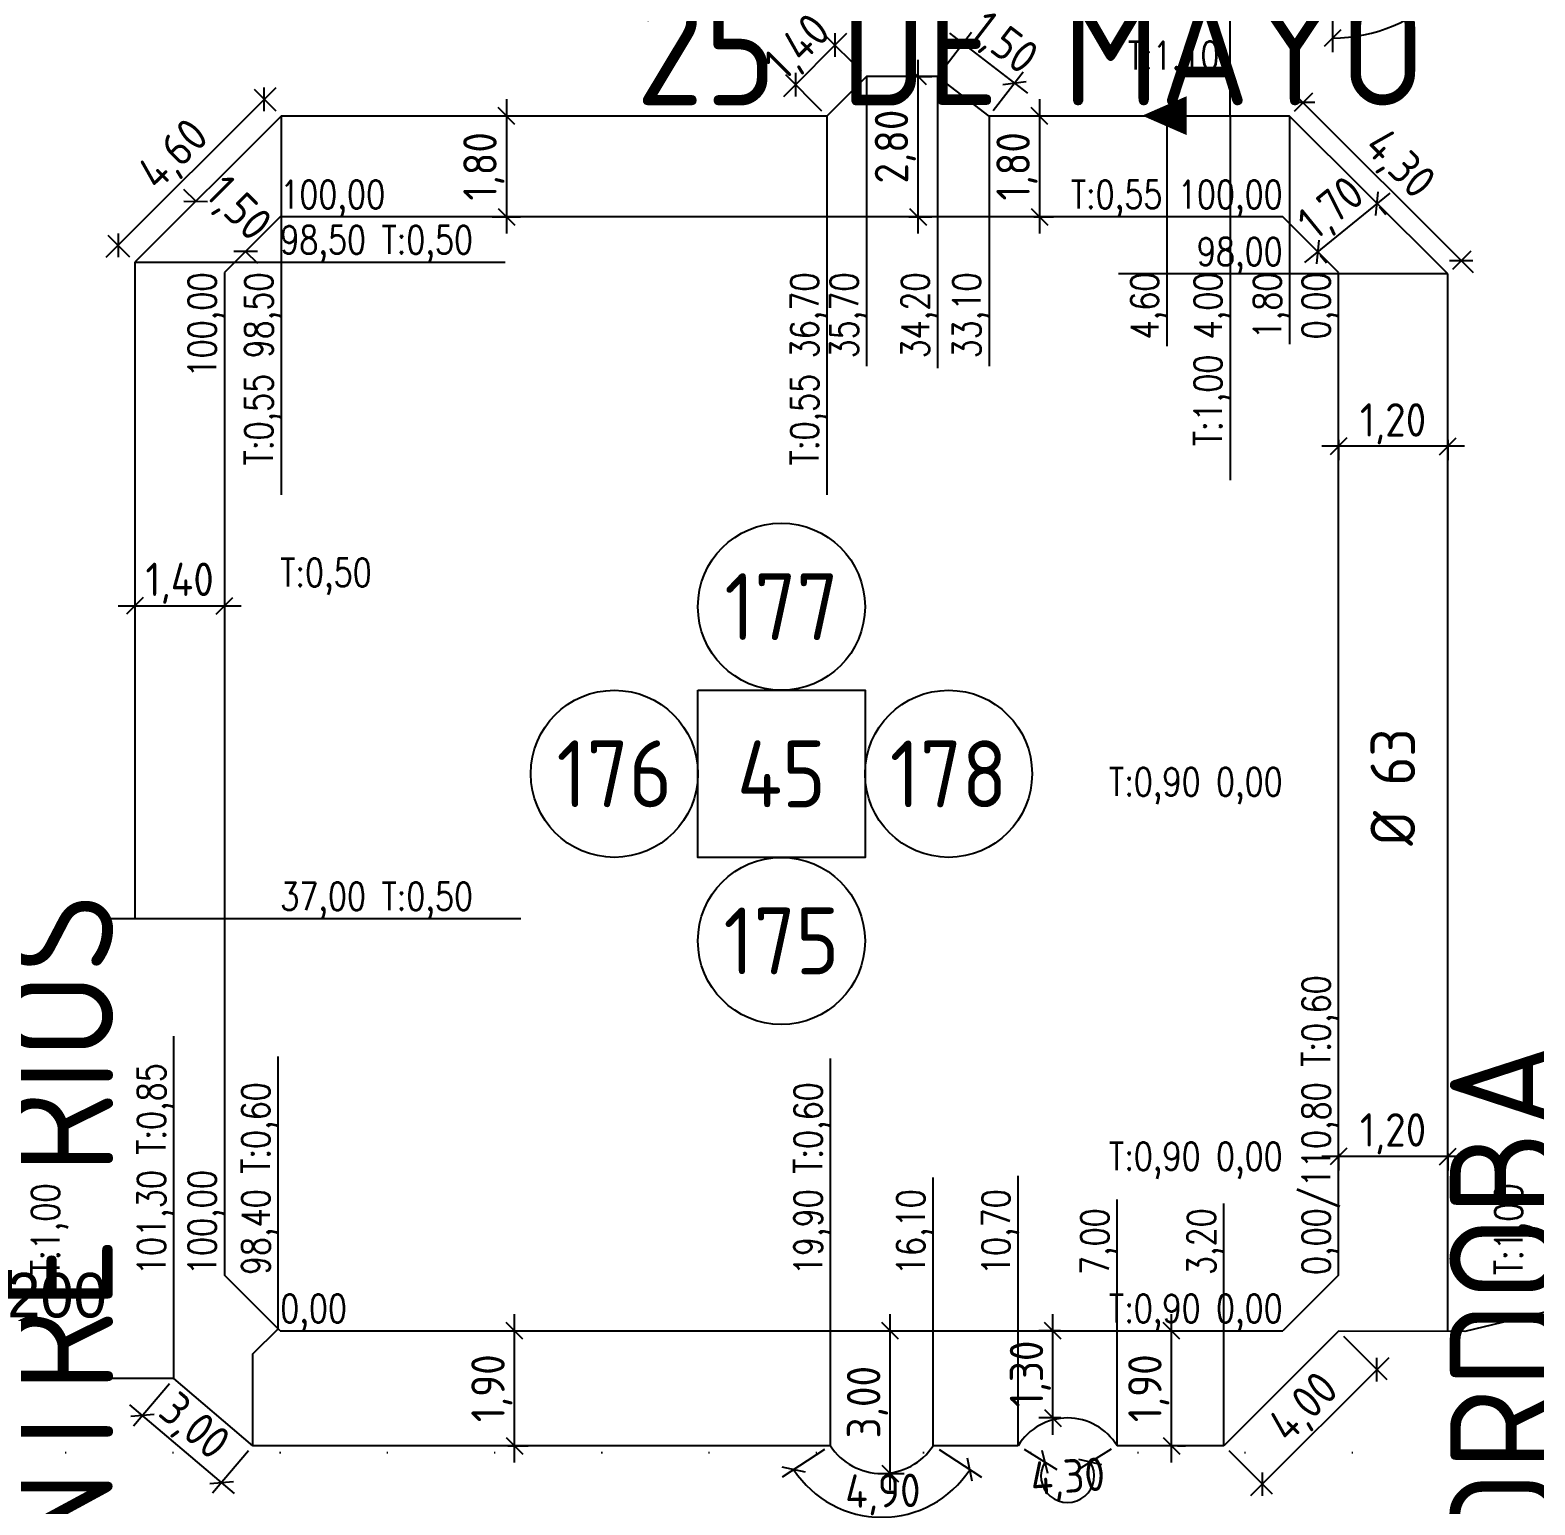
# Model space of a CAD drawing. Extents: x -48 to 13651, y -112 to 3468.
# Drawn here: x 1364.8 to 1499.9, y 1483.5 to 1615.9 of the extents above; entities that cross this region are included whole.
import ezdxf
from ezdxf.enums import TextEntityAlignment as Align

# ---------------------------------------------------------------- set-up
doc = ezdxf.new("R2010")
doc.units = 0
doc.header["$LTSCALE"] = 6
doc.header["$MEASUREMENT"] = 0
doc.linetypes.add('DOT2', pattern=[3.175, 0, -3.175])
doc.linetypes.add('HIDDEN', pattern=[0.375, 0.25, -0.125])
doc.layers.get('0').update_dxf_attribs({"linetype": 'CONTINUOUS'})
doc.layers.get('DEFPOINTS').update_dxf_attribs({"linetype": 'CONTINUOUS'})
for name, color, linetype in [('50', 41, 'CONTINUOUS'), ('63', 171, 'CONTINUOUS'), ('CAS', 7, 'CONTINUOUS'), ('CAÑERIA SIN CROQUIS', 210, 'HIDDEN'), ('COTA', 2, 'CONTINUOUS'), ('MANZANAS', 7, 'CONTINUOUS'), ('NUMCASA', 12, 'CONTINUOUS'), ('NUMERO-CROQUIS', 13, 'CONTINUOUS'), ('NUMERO-MANZANA', 4, 'CONTINUOUS'), ('PROGRESIVA', 60, 'CONTINUOUS'), ('RADIO', 4, 'DOT2'), ('REDUCCIONES', 13, 'CONTINUOUS'), ('TXTDIAMETRO', 7, 'CONTINUOUS')]:
    doc.layers.add(name, color=color, linetype=linetype)
doc.layers.add('ATENCION', color=7, linetype='CONTINUOUS', plot=False)
doc.styles.add('ABADIMTCONDE', font='isocp.shx')
doc.styles.add('GEOSLAB703LTBT', font='isocp.shx', dxfattribs={"width": 0.9, "height": 8})
doc.styles.add('GOTHICE', font='GOTHICE.shx', dxfattribs={"height": 0.6})
doc.styles.add('ROMANS', font='romans.shx', dxfattribs={"width": 0.8, "height": 2.5})
doc.dimstyles.new('COTA02', dxfattribs={"dimtxt": 3, "dimasz": 1.5, "dimexe": 1.25, "dimexo": 0.625, "dimgap": 0.3, "dimtad": 1, "dimtoh": 1, "dimdsep": 46, "dimlunit": 6, "dimtxsty": 'ABADIMTCONDE', "dimblk1": 'OBLIQUE', "dimblk2": 'OBLIQUE', "dimsah": 1, "dimcen": 2.5, "dimdle": 1.5, "dimclrd": 60, "dimclre": 60, "dimclrt": 256, "dimadec": 0, "dimazin": 0, "dimtfac": 1, "dimtix": 1, "dimtofl": 0, "dimtmove": 0, "dimatfit": 0, "dimldrblk": 'OBLIQUE', "dimfxl": 1, "dimtolj": 1, "dimtzin": 0, "dimarcsym": 0})

# ---------------------------------------------------------------- blocks, each defined once
blk = doc.blocks.new('CUPLARED')
at = {"layer": 'REDUCCIONES'}
blk.add_lwpolyline([(4, 0, 0, 3.5, 0), (0, 0, 3.5, 3.5, 0)], format="xyseb", dxfattribs=at)
blk = doc.blocks.new('_OBLIQUE')
at = {"color": 0, "linetype": 'ByBlock'}
blk.add_line((-0.5, -0.5), (0.5, 0.5), dxfattribs=at)
blk = doc.blocks.new('*D644')
at = {"layer": 'COTA', "color": 60, "lineweight": -2, "transparency": 16777216}
for p, q in [((1492.32, 1629.18), (1496.95, 1629.18)), ((1481.7, 1618.55), (1481.7, 1613.93))]:
    blk.add_line(p, q, dxfattribs=at)
blk.add_arc((1481.7, 1629.18), 14, 270, 360, dxfattribs=at)
at = {"layer": 'DEFPOINTS', "color": 0, "transparency": 16777216}
for p in [(1481.7, 1629.18), (1491.7, 1629.18), (1481.7, 1619.18), (1488.7, 1617.05)]:
    blk.add_point(p, dxfattribs=at)
at = {"layer": 'COTA', "color": 60, "lineweight": -2, "transparency": 16777216, "xscale": 1.5, "yscale": 1.5, "zscale": 1.5}
for p, rotation in [((1495.7, 1629.18), 89.99999999999912), ((1481.7, 1615.18), 179.9999999999974)]:
    blk.add_blockref('_OBLIQUE', p, dxfattribs=dict(at, rotation=rotation))
at = {"layer": 'COTA', "transparency": 16777216, "insert": (1490.36, 1620.91), "char_height": 3, "attachment_point": 5, "rotation": 46.3383, "style": 'ABADIMTCONDE'}
blk.add_mtext('\\A1;2,50', dxfattribs=at)
blk = doc.blocks.new('*D732')
at = {"layer": 'COTA', "color": 60, "lineweight": -2, "transparency": 16777216}
for p, q in [((1482.69, 1498.67), (1486.57, 1494.78)), ((1486.75, 1496.73), (1474.33, 1484.32)), ((1472.39, 1488.39), (1476.27, 1484.5))]:
    blk.add_line(p, q, dxfattribs=at)
at = {"layer": 'DEFPOINTS', "color": 0, "transparency": 16777216}
for p in [(1482.24, 1499.11), (1471.95, 1488.83), (1475.39, 1485.38)]:
    blk.add_point(p, dxfattribs=at)
at = {"layer": 'COTA', "color": 60, "lineweight": -2, "transparency": 16777216, "xscale": 1.5, "yscale": 1.5, "zscale": 1.5}
for p, rotation in [((1485.69, 1495.67), 44.9570218158287), ((1475.39, 1485.38), 224.9570218158287)]:
    blk.add_blockref('_OBLIQUE', p, dxfattribs=dict(at, rotation=rotation))
at = {"layer": 'COTA', "transparency": 16777216, "insert": (1479.27, 1492.12), "char_height": 3, "attachment_point": 5, "rotation": 44.957, "style": 'ABADIMTCONDE'}
blk.add_mtext('\\A1;4,00', dxfattribs=at)
blk = doc.blocks.new('*D733')
at = {"layer": 'COTA', "color": 60, "lineweight": -2, "transparency": 16777216}
for p, q in [((1377.29, 1494.38), (1374.07, 1490.59)), ((1383.12, 1484.55), (1373.73, 1492.51)), ((1384.39, 1488.36), (1381.17, 1484.56))]:
    blk.add_line(p, q, dxfattribs=at)
at = {"layer": 'DEFPOINTS', "color": 0, "transparency": 16777216}
for p in [(1377.69, 1494.86), (1374.87, 1491.54), (1384.79, 1488.83)]:
    blk.add_point(p, dxfattribs=at)
at = {"layer": 'COTA', "color": 60, "lineweight": -2, "transparency": 16777216, "xscale": 1.5, "yscale": 1.5, "zscale": 1.5}
for p, rotation in [((1374.87, 1491.54), 139.6778308743592), ((1381.98, 1485.52), 319.6778308743592)]:
    blk.add_blockref('_OBLIQUE', p, dxfattribs=dict(at, rotation=rotation))
at = {"layer": 'COTA', "transparency": 16777216, "insert": (1379.37, 1490.38), "char_height": 3, "attachment_point": 5, "rotation": 319.6778, "style": 'ABADIMTCONDE'}
blk.add_mtext('\\A1;3,00', dxfattribs=at)
blk = doc.blocks.new('*D734')
at = {"layer": 'COTA', "color": 60, "lineweight": -2, "transparency": 16777216}
for p, q in [((1408.26, 1487.33), (1408.26, 1500.65)), ((1407.68, 1499.15), (1409.51, 1499.15)), ((1407.68, 1488.83), (1409.51, 1488.83))]:
    blk.add_line(p, q, dxfattribs=at)
at = {"layer": 'DEFPOINTS', "color": 0, "transparency": 16777216}
for p in [(1407.05, 1499.15), (1408.26, 1499.15), (1407.05, 1488.83)]:
    blk.add_point(p, dxfattribs=at)
at = {"layer": 'COTA', "color": 60, "lineweight": -2, "transparency": 16777216, "xscale": 1.5, "yscale": 1.5, "zscale": 1.5}
for p, rotation in [((1408.26, 1499.15), 90), ((1408.26, 1488.83), 270)]:
    blk.add_blockref('_OBLIQUE', p, dxfattribs=dict(at, rotation=rotation))
at = {"layer": 'COTA', "transparency": 16777216, "insert": (1406.24, 1493.99), "char_height": 3, "attachment_point": 5, "rotation": 90, "style": 'ABADIMTCONDE'}
blk.add_mtext('\\A1;1,90', dxfattribs=at)
blk = doc.blocks.new('*D735')
at = {"layer": 'COTA', "color": 60, "lineweight": -2, "transparency": 16777216}
for p, q in [((1441.99, 1484.84), (1441.99, 1500.65)), ((1441.86, 1499.15), (1443.24, 1499.15)), ((1441.86, 1486.34), (1443.24, 1486.34))]:
    blk.add_line(p, q, dxfattribs=at)
at = {"layer": 'DEFPOINTS', "color": 0, "transparency": 16777216}
for p in [(1441.24, 1499.15), (1441.99, 1499.15), (1441.24, 1486.34)]:
    blk.add_point(p, dxfattribs=at)
at = {"layer": 'COTA', "color": 60, "lineweight": -2, "transparency": 16777216, "xscale": 1.5, "yscale": 1.5, "zscale": 1.5}
for p, rotation in [((1441.99, 1499.15), 90), ((1441.99, 1486.34), 270)]:
    blk.add_blockref('_OBLIQUE', p, dxfattribs=dict(at, rotation=rotation))
at = {"layer": 'COTA', "transparency": 16777216, "insert": (1439.96, 1492.74), "char_height": 3, "attachment_point": 5, "rotation": 90, "style": 'ABADIMTCONDE'}
blk.add_mtext('\\A1;3,00', dxfattribs=at)
blk = doc.blocks.new('*D736')
at = {"layer": 'COTA', "color": 60, "lineweight": -2, "transparency": 16777216}
for p, q in [((1456.6, 1489.82), (1456.6, 1500.65)), ((1457.27, 1499.15), (1455.35, 1499.15)), ((1457.3, 1491.32), (1455.35, 1491.32))]:
    blk.add_line(p, q, dxfattribs=at)
at = {"layer": 'DEFPOINTS', "color": 0, "transparency": 16777216}
for p in [(1456.6, 1499.15), (1457.9, 1499.15), (1457.92, 1491.32)]:
    blk.add_point(p, dxfattribs=at)
at = {"layer": 'COTA', "color": 60, "lineweight": -2, "transparency": 16777216, "xscale": 1.5, "yscale": 1.5, "zscale": 1.5}
for p, rotation in [((1456.6, 1499.15), 90), ((1456.6, 1491.32), 270)]:
    blk.add_blockref('_OBLIQUE', p, dxfattribs=dict(at, rotation=rotation))
at = {"layer": 'COTA', "transparency": 16777216, "insert": (1454.58, 1495.27), "char_height": 3, "attachment_point": 5, "rotation": 90, "style": 'ABADIMTCONDE'}
blk.add_mtext('\\A1;1,30', dxfattribs=at)
blk = doc.blocks.new('*D737')
at = {"layer": 'COTA', "color": 60, "lineweight": -2, "transparency": 16777216}
for p, q in [((1467.24, 1487.33), (1467.24, 1500.65)), ((1467.78, 1499.15), (1468.49, 1499.15)), ((1467.78, 1488.83), (1468.49, 1488.83))]:
    blk.add_line(p, q, dxfattribs=at)
at = {"layer": 'DEFPOINTS', "color": 0, "transparency": 16777216}
for p in [(1467.16, 1499.15), (1467.24, 1499.15), (1467.16, 1488.83)]:
    blk.add_point(p, dxfattribs=at)
at = {"layer": 'COTA', "color": 60, "lineweight": -2, "transparency": 16777216, "xscale": 1.5, "yscale": 1.5, "zscale": 1.5}
for p, rotation in [((1467.24, 1499.15), 90), ((1467.24, 1488.83), 270)]:
    blk.add_blockref('_OBLIQUE', p, dxfattribs=dict(at, rotation=rotation))
at = {"layer": 'COTA', "transparency": 16777216, "insert": (1465.21, 1493.99), "char_height": 3, "attachment_point": 5, "rotation": 90, "style": 'ABADIMTCONDE'}
blk.add_mtext('\\A1;1,90', dxfattribs=at)
blk = doc.blocks.new('*D738')
at = {"layer": 'COTA', "color": 60, "lineweight": -2, "transparency": 16777216}
for p, q in [((1436.1, 1488.49), (1432.29, 1486)), ((1446.38, 1488.49), (1450.19, 1486))]:
    blk.add_line(p, q, dxfattribs=at)
blk.add_arc((1441.24, 1491.85), 9.44, 213.2025, 326.7975, dxfattribs=at)
at = {"layer": 'DEFPOINTS', "color": 0, "transparency": 16777216}
for p in [(1441.24, 1491.85), (1436.62, 1488.83), (1445.86, 1488.83), (1438.18, 1482.92)]:
    blk.add_point(p, dxfattribs=at)
at = {"layer": 'COTA', "color": 60, "lineweight": -2, "transparency": 16777216, "xscale": 1.5, "yscale": 1.5, "zscale": 1.5}
for p, rotation in [((1433.34, 1486.68), 123.2024948277702), ((1449.14, 1486.68), 56.79750517223035)]:
    blk.add_blockref('_OBLIQUE', p, dxfattribs=dict(at, rotation=rotation))
at = {"layer": 'COTA', "transparency": 16777216, "insert": (1441.34, 1484.44), "char_height": 3, "attachment_point": 5, "rotation": 0.7842, "style": 'ABADIMTCONDE'}
blk.add_mtext('\\A1;4,90', dxfattribs=at)
blk = doc.blocks.new('*D739')
at = {"layer": 'COTA', "color": 60, "lineweight": -2, "transparency": 16777216}
for p, q in [((1454.02, 1488.51), (1456.95, 1486.71)), ((1461.83, 1488.51), (1458.9, 1486.71))]:
    blk.add_line(p, q, dxfattribs=at)
blk.add_arc((1457.92, 1486.12), 2.39, 148.5148, 31.4852, dxfattribs=at)
at = {"layer": 'DEFPOINTS', "color": 0, "transparency": 16777216}
for p in [(1453.49, 1488.83), (1462.36, 1488.83), (1457.92, 1486.12), (1456.37, 1484.3)]:
    blk.add_point(p, dxfattribs=at)
at = {"layer": 'COTA', "color": 60, "lineweight": -2, "transparency": 16777216, "xscale": 1.5, "yscale": 1.5, "zscale": 1.5}
for p, rotation in [((1455.89, 1487.36), 58.51481421359845), ((1459.96, 1487.36), 121.4851857864051)]:
    blk.add_blockref('_OBLIQUE', p, dxfattribs=dict(at, rotation=rotation))
at = {"layer": 'COTA', "transparency": 16777216, "insert": (1457.95, 1485.75), "char_height": 3, "attachment_point": 5, "rotation": 3.8715, "style": 'ABADIMTCONDE'}
blk.add_mtext('\\A1;4,30', dxfattribs=at)
blk = doc.blocks.new('*D740')
at = {"layer": 'COTA', "color": 60, "lineweight": -2, "transparency": 16777216}
for p, q in [((1374.18, 1564.98), (1374.18, 1562.98)), ((1382.23, 1564.98), (1382.23, 1562.98)), ((1372.68, 1564.23), (1383.73, 1564.23))]:
    blk.add_line(p, q, dxfattribs=at)
at = {"layer": 'DEFPOINTS', "color": 0, "transparency": 16777216}
for p in [(1374.18, 1565.61), (1382.23, 1565.61), (1382.23, 1564.23)]:
    blk.add_point(p, dxfattribs=at)
at = {"layer": 'COTA', "color": 60, "lineweight": -2, "transparency": 16777216, "xscale": 1.5, "yscale": 1.5, "zscale": 1.5, "rotation": 180}
blk.add_blockref('_OBLIQUE', (1374.18, 1564.23), dxfattribs=at)
at = {"layer": 'COTA', "color": 60, "lineweight": -2, "transparency": 16777216, "xscale": 1.5, "yscale": 1.5, "zscale": 1.5}
blk.add_blockref('_OBLIQUE', (1382.23, 1564.23), dxfattribs=at)
at = {"layer": 'COTA', "transparency": 16777216, "insert": (1378.21, 1566.25), "char_height": 3, "attachment_point": 5, "style": 'ABADIMTCONDE'}
blk.add_mtext('\\A1;1,40', dxfattribs=at)
blk = doc.blocks.new('*D741')
at = {"layer": 'COTA', "color": 60, "lineweight": -2, "transparency": 16777216}
for p, q in [((1371.62, 1595.52), (1386.87, 1610.75)), ((1386.88, 1608.63), (1384.93, 1610.58)), ((1373.74, 1595.51), (1371.79, 1597.46))]:
    blk.add_line(p, q, dxfattribs=at)
at = {"layer": 'DEFPOINTS', "color": 0, "transparency": 16777216}
for p in [(1385.81, 1609.69), (1387.32, 1608.19), (1374.18, 1595.07)]:
    blk.add_point(p, dxfattribs=at)
at = {"layer": 'COTA', "color": 60, "lineweight": -2, "transparency": 16777216, "xscale": 1.5, "yscale": 1.5, "zscale": 1.5}
for p, rotation in [((1385.81, 1609.69), 44.95701329700528), ((1372.68, 1596.58), 224.9570132970053)]:
    blk.add_blockref('_OBLIQUE', p, dxfattribs=dict(at, rotation=rotation))
at = {"layer": 'COTA', "transparency": 16777216, "insert": (1377.81, 1604.57), "char_height": 3, "attachment_point": 5, "rotation": 44.957, "style": 'ABADIMTCONDE'}
blk.add_mtext('\\A1;4,60', dxfattribs=at)
blk = doc.blocks.new('*D742')
at = {"layer": 'COTA', "color": 60, "lineweight": -2, "transparency": 16777216}
for p, q in [((1407.55, 1609.69), (1407.55, 1597.65)), ((1406.25, 1608.19), (1408.8, 1608.19)), ((1406.25, 1599.15), (1408.8, 1599.15))]:
    blk.add_line(p, q, dxfattribs=at)
at = {"layer": 'DEFPOINTS', "color": 0, "transparency": 16777216}
for p in [(1405.63, 1608.19), (1405.63, 1599.15), (1407.55, 1599.15)]:
    blk.add_point(p, dxfattribs=at)
at = {"layer": 'COTA', "color": 60, "lineweight": -2, "transparency": 16777216, "xscale": 1.5, "yscale": 1.5, "zscale": 1.5}
for p, rotation in [((1407.55, 1608.19), 90), ((1407.55, 1599.15), 270)]:
    blk.add_blockref('_OBLIQUE', p, dxfattribs=dict(at, rotation=rotation))
at = {"layer": 'COTA', "transparency": 16777216, "insert": (1405.52, 1603.67), "char_height": 3, "attachment_point": 5, "rotation": 90, "style": 'ABADIMTCONDE'}
blk.add_mtext('\\A1;1,80', dxfattribs=at)
blk = doc.blocks.new('*D743')
at = {"layer": 'COTA', "color": 60, "lineweight": -2, "transparency": 16777216}
for p, q in [((1444.49, 1613.23), (1444.49, 1597.65)), ((1443.68, 1611.73), (1445.74, 1611.73)), ((1443.68, 1599.15), (1445.74, 1599.15))]:
    blk.add_line(p, q, dxfattribs=at)
at = {"layer": 'DEFPOINTS', "color": 0, "transparency": 16777216}
for p in [(1443.06, 1611.73), (1443.06, 1599.15), (1444.49, 1599.15)]:
    blk.add_point(p, dxfattribs=at)
at = {"layer": 'COTA', "color": 60, "lineweight": -2, "transparency": 16777216, "xscale": 1.5, "yscale": 1.5, "zscale": 1.5}
for p, rotation in [((1444.49, 1611.73), 90), ((1444.49, 1599.15), 270)]:
    blk.add_blockref('_OBLIQUE', p, dxfattribs=dict(at, rotation=rotation))
at = {"layer": 'COTA', "transparency": 16777216, "insert": (1442.46, 1605.44), "char_height": 3, "attachment_point": 5, "rotation": 90, "style": 'ABADIMTCONDE'}
blk.add_mtext('\\A1;2,80', dxfattribs=at)
blk = doc.blocks.new('*D744')
at = {"layer": 'COTA', "color": 60, "lineweight": -2, "transparency": 16777216}
for p, q in [((1455.4, 1609.69), (1455.4, 1597.65)), ((1454.89, 1608.19), (1456.65, 1608.19)), ((1454.89, 1599.15), (1456.65, 1599.15))]:
    blk.add_line(p, q, dxfattribs=at)
at = {"layer": 'DEFPOINTS', "color": 0, "transparency": 16777216}
for p in [(1454.27, 1608.19), (1454.27, 1599.15), (1455.4, 1599.15)]:
    blk.add_point(p, dxfattribs=at)
at = {"layer": 'COTA', "color": 60, "lineweight": -2, "transparency": 16777216, "xscale": 1.5, "yscale": 1.5, "zscale": 1.5}
for p, rotation in [((1455.4, 1608.19), 90), ((1455.4, 1599.15), 270)]:
    blk.add_blockref('_OBLIQUE', p, dxfattribs=dict(at, rotation=rotation))
at = {"layer": 'COTA', "transparency": 16777216, "insert": (1453.38, 1603.67), "char_height": 3, "attachment_point": 5, "rotation": 90, "style": 'ABADIMTCONDE'}
blk.add_mtext('\\A1;1,80', dxfattribs=at)
blk = doc.blocks.new('*D745')
at = {"layer": 'COTA', "color": 60, "lineweight": -2, "transparency": 16777216}
for p, q in [((1432.44, 1609.94), (1438.11, 1615.61)), ((1439.42, 1612.17), (1436.17, 1615.43)), ((1435.87, 1608.63), (1432.62, 1611.89))]:
    blk.add_line(p, q, dxfattribs=at)
at = {"layer": 'DEFPOINTS', "color": 0, "transparency": 16777216}
for p in [(1437.05, 1614.55), (1439.86, 1611.73), (1436.31, 1608.19)]:
    blk.add_point(p, dxfattribs=at)
at = {"layer": 'COTA', "color": 60, "lineweight": -2, "transparency": 16777216, "xscale": 1.5, "yscale": 1.5, "zscale": 1.5}
for p, rotation in [((1437.05, 1614.55), 44.95690553728694), ((1433.5, 1611), 224.956905537287)]:
    blk.add_blockref('_OBLIQUE', p, dxfattribs=dict(at, rotation=rotation))
at = {"layer": 'COTA', "transparency": 16777216, "insert": (1433.85, 1614.21), "char_height": 3, "attachment_point": 5, "rotation": 44.9569, "style": 'ABADIMTCONDE'}
blk.add_mtext('\\A1;1,40', dxfattribs=at)
blk = doc.blocks.new('*D746')
at = {"layer": 'COTA', "color": 60, "lineweight": -2, "transparency": 16777216}
for p, q in [((1446.63, 1612.23), (1449.3, 1615.7)), ((1454.34, 1610.25), (1447.35, 1615.62)), ((1451.25, 1608.68), (1453.92, 1612.16))]:
    blk.add_line(p, q, dxfattribs=at)
at = {"layer": 'DEFPOINTS', "color": 0, "transparency": 16777216}
for p in [(1448.54, 1614.71), (1446.25, 1611.73), (1450.87, 1608.19)]:
    blk.add_point(p, dxfattribs=at)
at = {"layer": 'COTA', "color": 60, "lineweight": -2, "transparency": 16777216, "xscale": 1.5, "yscale": 1.5, "zscale": 1.5}
for p, rotation in [((1448.54, 1614.71), 142.4728731273823), ((1453.15, 1611.16), 322.4728731273822)]:
    blk.add_blockref('_OBLIQUE', p, dxfattribs=dict(at, rotation=rotation))
at = {"layer": 'COTA', "transparency": 16777216, "insert": (1452.08, 1614.54), "char_height": 3, "attachment_point": 5, "rotation": 322.4729, "style": 'ABADIMTCONDE'}
blk.add_mtext('\\A1;1,50', dxfattribs=at)
blk = doc.blocks.new('*D747')
at = {"layer": 'COTA', "color": 60, "lineweight": -2, "transparency": 16777216}
for p, q in [((1477.99, 1610.45), (1494.32, 1594.15)), ((1478.29, 1608.63), (1479.94, 1610.28)), ((1492.49, 1594.45), (1494.14, 1596.1))]:
    blk.add_line(p, q, dxfattribs=at)
at = {"layer": 'DEFPOINTS', "color": 0, "transparency": 16777216}
for p in [(1477.85, 1608.19), (1493.25, 1595.21), (1492.05, 1594.01)]:
    blk.add_point(p, dxfattribs=at)
at = {"layer": 'COTA', "color": 60, "lineweight": -2, "transparency": 16777216, "xscale": 1.5, "yscale": 1.5, "zscale": 1.5}
for p, rotation in [((1479.05, 1609.39), 135.0429603218593), ((1493.25, 1595.21), 315.0429603218593)]:
    blk.add_blockref('_OBLIQUE', p, dxfattribs=dict(at, rotation=rotation))
at = {"layer": 'COTA', "transparency": 16777216, "insert": (1487.58, 1603.73), "char_height": 3, "attachment_point": 5, "rotation": 315.043, "style": 'ABADIMTCONDE'}
blk.add_mtext('\\A1;4,30', dxfattribs=at)
blk = doc.blocks.new('*D748')
at = {"layer": 'COTA', "color": 60, "lineweight": -2, "transparency": 16777216}
for p, q in [((1493.55, 1578.54), (1480.73, 1578.54)), ((1482.23, 1579.13), (1482.23, 1577.29)), ((1492.05, 1579.13), (1492.05, 1577.29))]:
    blk.add_line(p, q, dxfattribs=at)
at = {"layer": 'DEFPOINTS', "color": 0, "transparency": 16777216}
for p in [(1482.23, 1579.76), (1492.05, 1579.76), (1482.23, 1578.54)]:
    blk.add_point(p, dxfattribs=at)
at = {"layer": 'COTA', "color": 60, "lineweight": -2, "transparency": 16777216, "xscale": 1.5, "yscale": 1.5, "zscale": 1.5, "rotation": 180}
blk.add_blockref('_OBLIQUE', (1482.23, 1578.54), dxfattribs=at)
at = {"layer": 'COTA', "color": 60, "lineweight": -2, "transparency": 16777216, "xscale": 1.5, "yscale": 1.5, "zscale": 1.5}
blk.add_blockref('_OBLIQUE', (1492.05, 1578.54), dxfattribs=at)
at = {"layer": 'COTA', "transparency": 16777216, "insert": (1487.14, 1580.56), "char_height": 3, "attachment_point": 5, "style": 'ABADIMTCONDE'}
blk.add_mtext('\\A1;1,20', dxfattribs=at)
blk = doc.blocks.new('*D749')
at = {"layer": 'COTA', "color": 60, "lineweight": -2, "transparency": 16777216}
for p, q in [((1493.55, 1514.8), (1480.73, 1514.8)), ((1482.23, 1515.05), (1482.23, 1513.55)), ((1492.05, 1515.05), (1492.05, 1513.55))]:
    blk.add_line(p, q, dxfattribs=at)
at = {"layer": 'DEFPOINTS', "color": 0, "transparency": 16777216}
for p in [(1482.23, 1515.68), (1492.05, 1515.68), (1482.23, 1514.8)]:
    blk.add_point(p, dxfattribs=at)
at = {"layer": 'COTA', "color": 60, "lineweight": -2, "transparency": 16777216, "xscale": 1.5, "yscale": 1.5, "zscale": 1.5, "rotation": 180}
blk.add_blockref('_OBLIQUE', (1482.23, 1514.8), dxfattribs=at)
at = {"layer": 'COTA', "color": 60, "lineweight": -2, "transparency": 16777216, "xscale": 1.5, "yscale": 1.5, "zscale": 1.5}
blk.add_blockref('_OBLIQUE', (1492.05, 1514.8), dxfattribs=at)
at = {"layer": 'COTA', "transparency": 16777216, "insert": (1487.14, 1516.83), "char_height": 3, "attachment_point": 5, "style": 'ABADIMTCONDE'}
blk.add_mtext('\\A1;1,20', dxfattribs=at)
blk = doc.blocks.new('*D750')
at = {"layer": 'COTA', "color": 60, "lineweight": -2, "transparency": 16777216}
for p, q in [((1486.86, 1601.26), (1479.19, 1595.04)), ((1485.92, 1600.04), (1486.48, 1599.35)), ((1480.58, 1595.7), (1481.15, 1595.01))]:
    blk.add_line(p, q, dxfattribs=at)
at = {"layer": 'DEFPOINTS', "color": 0, "transparency": 16777216}
for p in [(1485.53, 1600.52), (1480.19, 1596.19), (1480.36, 1595.98)]:
    blk.add_point(p, dxfattribs=at)
at = {"layer": 'COTA', "color": 60, "lineweight": -2, "transparency": 16777216, "xscale": 1.5, "yscale": 1.5, "zscale": 1.5}
for p, rotation in [((1485.69, 1600.32), 39.09520792509299), ((1480.36, 1595.98), 219.095207925093)]:
    blk.add_blockref('_OBLIQUE', p, dxfattribs=dict(at, rotation=rotation))
at = {"layer": 'COTA', "transparency": 16777216, "insert": (1481.75, 1599.72), "char_height": 3, "attachment_point": 5, "rotation": 39.0952, "style": 'ABADIMTCONDE'}
blk.add_mtext('\\A1;1,70', dxfattribs=at)
blk = doc.blocks.new('*D1105')
at = {"layer": 'COTA', "color": 60, "lineweight": -2, "transparency": 16777216}
for p, q in [((1379.65, 1600.53), (1378.59, 1601.59)), ((1379.85, 1600.73), (1380.54, 1601.41)), ((1384.33, 1596.24), (1385.02, 1596.93)), ((1384.13, 1596.04), (1385.19, 1594.98))]:
    blk.add_line(p, q, dxfattribs=at)
at = {"layer": 'DEFPOINTS', "color": 0, "transparency": 16777216}
for p in [(1379.41, 1600.29), (1379.65, 1600.53), (1383.89, 1595.8)]:
    blk.add_point(p, dxfattribs=at)
at = {"layer": 'COTA', "color": 60, "lineweight": -2, "transparency": 16777216, "xscale": 1.5, "yscale": 1.5, "zscale": 1.5}
for p, rotation in [((1379.65, 1600.53), 314.9570132970054), ((1384.13, 1596.04), 134.9570132970054)]:
    blk.add_blockref('_OBLIQUE', p, dxfattribs=dict(at, rotation=rotation))
at = {"layer": 'COTA', "transparency": 16777216, "insert": (1383.32, 1599.72), "char_height": 3, "attachment_point": 5, "rotation": 314.957, "style": 'ABADIMTCONDE'}
blk.add_mtext('\\A1;1,50', dxfattribs=at)
blk = doc.blocks.new('D63')
at = {"layer": 'TXTDIAMETRO', "color": 7, "ltscale": 0.1, "style": 'ABADIMTCONDE'}
blk.add_text('Ø 63', height=4, dxfattribs=at).set_placement((0, 0), align=Align.MIDDLE)

msp = doc.modelspace()

# ---------------------------------------------------------------- linework, layer by layer
at = {"layer": '50', "ltscale": 0.1}
for p, q in [((1439.862, 1611.732), (1436.311, 1608.187)), ((1446.252, 1611.732), (1439.862, 1611.732)), ((1450.867, 1608.187), (1446.252, 1611.732)), ((1387.317, 1608.187), (1374.181, 1595.07)), ((1436.311, 1608.187), (1387.317, 1608.187)), ((1466.844, 1608.187), (1450.867, 1608.187)), ((1374.181, 1595.07), (1374.181, 1536.145))]:
    msp.add_line(p, q, dxfattribs=at)
at = {"layer": '63', "ltscale": 0.1}
for p, q in [((1472.524, 1608.187), (1472.524, 1619.176)), ((1477.85, 1608.187), (1466.844, 1608.187)), ((1492.051, 1594.007), (1477.85, 1608.187)), ((1492.051, 1499.089), (1492.051, 1594.007)), ((1501.164, 1500.897), (1493.58, 1499.085)), ((1482.244, 1499.114), (1471.948, 1488.834)), ((1493.58, 1499.085), (1482.244, 1499.114)), ((1377.69, 1494.86), (1352.234, 1494.86)), ((1384.79, 1488.834), (1377.69, 1494.86)), ((1436.624, 1488.834), (1384.79, 1488.834)), ((1453.487, 1488.834), (1445.855, 1488.834)), ((1471.948, 1488.834), (1462.362, 1488.834))]:
    msp.add_line(p, q, dxfattribs=at)
for centre, radius, start, end in [((1457.924, 1486.116), 5.204, 31.48519, 148.51481), ((1441.24, 1491.854), 5.516, 213.20249, 326.79751)]:
    msp.add_arc(centre, radius, start, end, dxfattribs=at)
at = {"layer": 'CAS', "ltscale": 0.1}
msp.add_line((1371.341, 1536.145), (1377.021, 1536.145), dxfattribs=at)
at = {"layer": 'MANZANAS'}
for p, q in [((1387.234, 1599.145), (1382.234, 1594.145)), ((1477.234, 1599.145), (1387.234, 1599.145)), ((1482.234, 1594.145), (1477.234, 1599.145)), ((1382.234, 1594.145), (1382.234, 1504.145)), ((1482.234, 1504.145), (1482.234, 1594.145)), ((1387.234, 1499.145), (1382.234, 1504.145)), ((1482.234, 1504.145), (1477.234, 1499.145)), ((1387.234, 1499.145), (1477.234, 1499.145))]:
    msp.add_line(p, q, dxfattribs=at)
at = {"layer": 'NUMERO-CROQUIS'}
for centre in [(1432.234, 1564.145), (1417.234, 1549.145), (1447.234, 1549.145), (1432.234, 1534.145)]:
    msp.add_circle(centre, 7.5, dxfattribs=at)
at = {"layer": 'NUMERO-MANZANA'}
msp.add_lwpolyline([(1424.734, 1556.645), (1439.734, 1556.645), (1439.734, 1541.645), (1424.734, 1541.645)], close=True, dxfattribs=at)
at = {"layer": 'PROGRESIVA'}
for p, q in [((1439.862, 1611.732), (1439.862, 1585.729)), ((1446.252, 1611.732), (1446.252, 1585.564)), ((1387.317, 1608.187), (1387.317, 1574.196)), ((1436.311, 1608.187), (1436.311, 1574.196)), ((1450.867, 1608.187), (1450.867, 1585.729)), ((1466.844, 1608.187), (1466.844, 1587.541)), ((1472.524, 1608.187), (1472.524, 1575.514)), ((1477.85, 1608.187), (1477.85, 1587.706)), ((1374.181, 1595.07), (1407.427, 1595.07)), ((1492.051, 1594.007), (1462.492, 1594.007)), ((1374.181, 1536.145), (1408.842, 1536.145)), ((1377.69, 1494.86), (1377.69, 1525.581)), ((1387.046, 1499.333), (1387.046, 1523.769)), ((1436.624, 1488.834), (1436.624, 1523.604)), ((1453.487, 1488.834), (1453.487, 1513.06)), ((1445.855, 1488.834), (1445.855, 1512.895)), ((1462.362, 1488.834), (1462.362, 1510.918)), ((1471.948, 1488.834), (1471.948, 1510.588)), ((1384.79, 1497.078), (1387.046, 1499.333)), ((1384.79, 1488.834), (1384.79, 1497.078))]:
    msp.add_line(p, q, dxfattribs=at)
at = {"layer": 'RADIO', "color": 4, "ltscale": 0.5}
msp.add_line((2157.281, 1488.183), (1112.771, 1488.183), dxfattribs=at)

# ---------------------------------------------------------------- block references
at = {"layer": 'CAÑERIA SIN CROQUIS', "ltscale": 0.1, "rotation": 180}
msp.add_blockref('CUPLARED', (1468.619, 1608.221), dxfattribs=at)
at = {"layer": 'COTA', "rotation": 90}
msp.add_blockref('D63', (1487.115, 1547.955), dxfattribs=at)

# ---------------------------------------------------------------- texts
at = {"layer": 'ATENCION', "style": 'GEOSLAB703LTBT'}
msp.add_text('25 DE MAYO', height=10, dxfattribs=at).set_placement((1419.141, 1614.145), align=Align.MIDDLE_LEFT)
msp.add_text('25 DE MAYO', height=10, dxfattribs=at).set_placement((1419.141, 1614.145), align=Align.MIDDLE_LEFT)
for s, p in [('ENTRE RIOS', (1367.234, 1472.415)), ('CORDOBA', (1497.234, 1472.415))]:
    msp.add_text(s, height=10, rotation=90, dxfattribs=at).set_placement(p, align=Align.MIDDLE_LEFT)
at = {"layer": 'NUMCASA', "color": 12, "linetype": 'Continuous', "style": 'GOTHICE'}
msp.add_text('200', height=4, dxfattribs=at).set_placement((1367.197, 1499.145), align=Align.BOTTOM_CENTER)
at = {"layer": 'NUMERO-CROQUIS', "style": 'GEOSLAB703LTBT'}
for s, p in [('177', (1432.234, 1564.145)), ('176', (1417.234, 1549.145)), ('178', (1447.234, 1549.145)), ('175', (1432.234, 1534.145))]:
    msp.add_text(s, height=6, dxfattribs=at).set_placement(p, align=Align.MIDDLE)
at = {"layer": 'NUMERO-MANZANA', "style": 'GEOSLAB703LTBT'}
msp.add_text('45', height=6, dxfattribs=at).set_placement((1432.234, 1549.145), align=Align.MIDDLE)
at = {"layer": 'PROGRESIVA', "style": 'ROMANS', "width": 0.8}
for s, p in [('T:1,10', (1471.559, 1611.613)), ('T:0,55 100,00', (1477.234, 1599.145)), ('98,00', (1477.234, 1594.007)), ('T:0,90 0,00', (1477.234, 1546.417)), ('T:0,90 0,00', (1477.234, 1512.806)), ('T:0,90 0,00', (1477.234, 1499.145))]:
    msp.add_text(s, height=2.5, dxfattribs=at).set_placement(p, align=Align.BOTTOM_RIGHT)
for s, p in [('100,00', (1387.234, 1599.145)), ('98,50 T:0,50', (1387.234, 1595.07)), ('T:0,50', (1387.234, 1565.207)), ('37,00 T:0,50', (1387.234, 1536.145)), ('0,00', (1387.234, 1499.145))]:
    msp.add_text(s, height=2.5, dxfattribs=at).set_placement(p, align=Align.BOTTOM_LEFT)
for s, p in [('100,00', (1382.234, 1594.145)), ('T:0,55 98,50', (1387.317, 1594.145)), ('T:0,55 36,70', (1436.311, 1594.145)), ('35,70', (1439.862, 1594.145)), ('34,20', (1446.252, 1594.145)), ('33,10', (1450.867, 1594.145)), ('4,60', (1466.844, 1594.145)), ('T:1,00 4,00', (1472.524, 1594.145)), ('1,80', (1477.85, 1594.145)), ('0,00', (1482.234, 1594.145))]:
    msp.add_text(s, height=2.5, rotation=90, dxfattribs=at).set_placement(p, align=Align.BOTTOM_RIGHT)
for s, p in [('0,00/110,80 T:0,60', (1482.234, 1504.145)), ('101,30 T:0,85', (1377.69, 1504.145)), ('98,40 T:0,60', (1387.046, 1504.145)), ('19,90 T:0,60', (1436.624, 1504.145)), ('100,00', (1382.234, 1504.145)), ('T:1,00', (1368.169, 1504.145)), ('T:1,00', (1499.513, 1504.145)), ('16,10', (1445.855, 1504.145)), ('10,70', (1453.487, 1504.145)), ('7,00', (1462.362, 1504.145)), ('3,20', (1471.948, 1504.145))]:
    msp.add_text(s, height=2.5, rotation=90, dxfattribs=at).set_placement(p, align=Align.BOTTOM_LEFT)

# ---------------------------------------------------------------- dimensions: what is measured, and where the dimension line sits
at = {"layer": 'COTA'}
for base, center, p1, p2, text, picture, middle in [((1488.696, 1617.052), (1481.696, 1629.176), (1481.696, 1619.176), (1491.696, 1629.176), '2,50', '*D644', (1491.823, 1619.511)), ((1438.177, 1482.924), (1441.24, 1491.854), (1436.624, 1488.834), (1445.855, 1488.834), '4,90', '*D738', (1441.369, 1482.414)), ((1456.373, 1484.299), (1457.924, 1486.116), (1462.362, 1488.834), (1453.487, 1488.834), '4,30', '*D739', (1458.086, 1483.732))]:
    dim = msp.add_angular_dim_3p(base=base, center=center, p1=p1, p2=p2, text=text, dimstyle='COTA02', override={"dimadec": 4}, dxfattribs=at)
    dim.commit()
    dim.dimension.update_dxf_attribs({"geometry": picture, "text_midpoint": middle, "dimtype": 165})
for base, p1, p2, angle, text, picture, middle, dimtype in [((1437.052, 1614.546), (1436.311, 1608.187), (1439.862, 1611.732), 44.95691, '1,40', '*D745', (1435.277, 1612.773), 161), ((1448.539, 1614.709), (1450.867, 1608.187), (1446.252, 1611.732), 142.47287, '1,50', '*D746', (1450.847, 1612.937), 161), ((1456.602, 1499.145), (1457.924, 1491.32), (1457.899, 1499.145), 90, '1,30', '*D736', (1456.602, 1495.265), 160), ((1475.392, 1485.385), (1482.244, 1499.114), (1471.948, 1488.834), 224.95702, '4,00', '*D732', (1480.702, 1490.688), 161), ((1374.875, 1491.544), (1384.79, 1488.834), (1377.69, 1494.86), 139.67783, '3,00', '*D733', (1378.061, 1488.84), 161)]:
    dim = msp.add_linear_dim(base=base, p1=p1, p2=p2, angle=angle, text=text, dimstyle='COTA02', dxfattribs=at)
    dim.commit()
    dim.dimension.update_dxf_attribs({"geometry": picture, "text_midpoint": middle, "dimtype": dimtype})
for base, p1, p2, text, picture, middle in [((1444.485, 1599.145), (1443.057, 1611.732), (1443.057, 1599.145), '2,80', '*D743', (1442.46, 1605.439)), ((1407.546, 1599.145), (1405.63, 1608.187), (1405.63, 1599.145), '1,80', '*D742', (1405.521, 1603.666)), ((1455.403, 1599.145), (1454.266, 1608.187), (1454.266, 1599.145), '1,80', '*D744', (1453.378, 1603.666)), ((1408.265, 1499.145), (1407.054, 1488.834), (1407.054, 1499.145), '1,90', '*D734', (1406.24, 1493.989)), ((1441.988, 1499.145), (1441.24, 1486.338), (1441.24, 1499.145), '3,00', '*D735', (1439.963, 1492.742)), ((1467.237, 1499.145), (1467.155, 1488.834), (1467.155, 1499.145), '1,90', '*D737', (1465.212, 1493.989))]:
    dim = msp.add_linear_dim(base=base, p1=p1, p2=p2, angle=90, text=text, dimstyle='COTA02', dxfattribs=at)
    dim.commit()
    dim.dimension.update_dxf_attribs({"geometry": picture, "text_midpoint": middle})
for p1, p2, distance, text, picture, middle in [((1374.181, 1595.07), (1387.317, 1608.187), 2.129, '4,60', '*D741', (1377.814, 1604.568)), ((1477.85, 1608.187), (1492.051, 1594.007), 1.703, '4,30', '*D747', (1487.584, 1603.735)), ((1485.525, 1600.523), (1480.191, 1596.188), 0.267, '1,70', '*D750', (1481.749, 1599.72))]:
    dim = msp.add_aligned_dim(p1=p1, p2=p2, distance=distance, text=text, dimstyle='COTA02', dxfattribs=at)
    dim.commit()
    dim.dimension.update_dxf_attribs({"geometry": picture, "text_midpoint": middle})
at = {"layer": 'COTA', "color": 12}
dim = msp.add_aligned_dim(p1=(1383.886, 1595.798), p2=(1379.406, 1600.285), distance=-0.347, text='1,50', dimstyle='COTA02', dxfattribs=at)
dim.commit()
dim.dimension.update_dxf_attribs({"geometry": '*D1105', "text_midpoint": (1383.325, 1599.718)})
at = {"layer": 'COTA'}
for base, p1, p2, text, picture, middle in [((1482.234, 1578.537), (1492.051, 1579.756), (1482.234, 1579.756), '1,20', '*D748', (1487.142, 1580.562)), ((1382.234, 1564.226), (1374.181, 1565.608), (1382.234, 1565.608), '1,40', '*D740', (1378.207, 1566.251)), ((1482.234, 1514.805), (1492.051, 1515.675), (1482.234, 1515.675), '1,20', '*D749', (1487.142, 1516.83))]:
    dim = msp.add_linear_dim(base=base, p1=p1, p2=p2, text=text, dimstyle='COTA02', dxfattribs=at)
    dim.commit()
    dim.dimension.update_dxf_attribs({"geometry": picture, "text_midpoint": middle})

doc.saveas('drawing.dxf')
